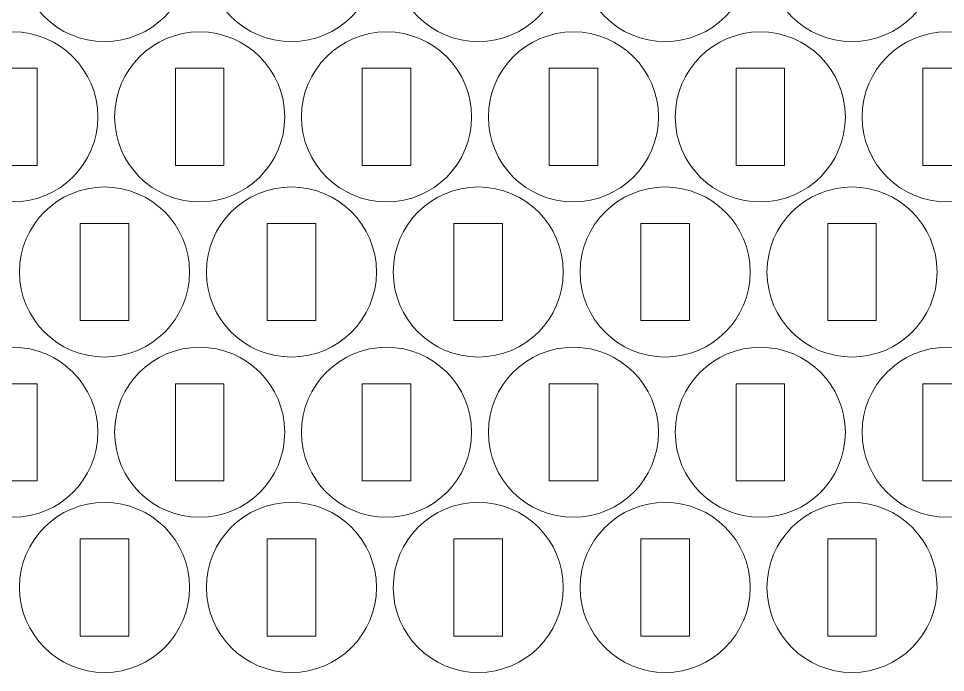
# Model space of a CAD drawing. Header units: millimetres. Extents: x -587 to 587, y -183 to 183.
# Drawn here: x 146.8 to 204, y -151.1 to -110.7 of the extents above; entities that cross this region are included whole.
import ezdxf

# ---------------------------------------------------------------- set-up
doc = ezdxf.new("R2010")
doc.units = ezdxf.units.MM
doc.header["$MEASUREMENT"] = 0
doc.layers.add('Camada 1', color=7, linetype='Continuous')

msp = doc.modelspace()

# ---------------------------------------------------------------- linework, layer by layer
at = {"layer": 'Camada 1', "lineweight": 20}
for points in [[(152.1051, -101.6274), (155.0046, -101.6274), (157.3551, -103.9779), (157.3551, -106.8774), (157.3551, -106.8774), (157.3551, -109.7769), (155.0046, -112.1274), (152.1051, -112.1274), (152.1051, -112.1274), (149.2056, -112.1274), (146.8551, -109.7769), (146.8551, -106.8774), (146.8551, -106.8774), (146.8551, -103.9779), (149.2056, -101.6274), (152.1051, -101.6274)], [(163.641, -101.6274), (166.5405, -101.6274), (168.891, -103.9779), (168.891, -106.8774), (168.891, -106.8774), (168.891, -109.7769), (166.5405, -112.1274), (163.641, -112.1274), (163.641, -112.1274), (160.7415, -112.1274), (158.391, -109.7769), (158.391, -106.8774), (158.391, -106.8774), (158.391, -103.9779), (160.7415, -101.6274), (163.641, -101.6274)], [(175.1769, -101.6274), (178.0764, -101.6274), (180.4269, -103.9779), (180.4269, -106.8774), (180.4269, -106.8774), (180.4269, -109.7769), (178.0764, -112.1274), (175.1769, -112.1274), (175.1769, -112.1274), (172.2774, -112.1274), (169.9269, -109.7769), (169.9269, -106.8774), (169.9269, -106.8774), (169.9269, -103.9779), (172.2774, -101.6274), (175.1769, -101.6274)], [(186.7128, -101.6274), (189.6123, -101.6274), (191.9628, -103.9779), (191.9628, -106.8774), (191.9628, -106.8774), (191.9628, -109.7769), (189.6123, -112.1274), (186.7128, -112.1274), (186.7128, -112.1274), (183.8133, -112.1274), (181.4628, -109.7769), (181.4628, -106.8774), (181.4628, -106.8774), (181.4628, -103.9779), (183.8133, -101.6274), (186.7128, -101.6274)], [(198.2487, -101.6274), (201.1482, -101.6274), (203.4987, -103.9779), (203.4987, -106.8774), (203.4987, -106.8774), (203.4987, -109.7769), (201.1482, -112.1274), (198.2487, -112.1274), (198.2487, -112.1274), (195.3492, -112.1274), (192.9987, -109.7769), (192.9987, -106.8774), (192.9987, -106.8774), (192.9987, -103.9779), (195.3492, -101.6274), (198.2487, -101.6274)], [(146.443, -111.5227), (149.3425, -111.5227), (151.693, -113.8732), (151.693, -116.7727), (151.693, -116.7727), (151.693, -119.6722), (149.3425, -122.0227), (146.443, -122.0227), (146.443, -122.0227), (143.5435, -122.0227), (141.193, -119.6722), (141.193, -116.7727), (141.193, -116.7727), (141.193, -113.8732), (143.5435, -111.5227), (146.443, -111.5227)], [(157.9789, -111.5227), (160.8784, -111.5227), (163.2289, -113.8732), (163.2289, -116.7727), (163.2289, -116.7727), (163.2289, -119.6722), (160.8784, -122.0227), (157.9789, -122.0227), (157.9789, -122.0227), (155.0794, -122.0227), (152.7289, -119.6722), (152.7289, -116.7727), (152.7289, -116.7727), (152.7289, -113.8732), (155.0794, -111.5227), (157.9789, -111.5227)], [(169.5148, -111.5227), (172.4143, -111.5227), (174.7648, -113.8732), (174.7648, -116.7727), (174.7648, -116.7727), (174.7648, -119.6722), (172.4143, -122.0227), (169.5148, -122.0227), (169.5148, -122.0227), (166.6153, -122.0227), (164.2648, -119.6722), (164.2648, -116.7727), (164.2648, -116.7727), (164.2648, -113.8732), (166.6153, -111.5227), (169.5148, -111.5227)], [(181.0507, -111.5227), (183.9502, -111.5227), (186.3007, -113.8732), (186.3007, -116.7727), (186.3007, -116.7727), (186.3007, -119.6722), (183.9502, -122.0227), (181.0507, -122.0227), (181.0507, -122.0227), (178.1512, -122.0227), (175.8007, -119.6722), (175.8007, -116.7727), (175.8007, -116.7727), (175.8007, -113.8732), (178.1512, -111.5227), (181.0507, -111.5227)], [(192.5866, -111.5227), (195.4861, -111.5227), (197.8366, -113.8732), (197.8366, -116.7727), (197.8366, -116.7727), (197.8366, -119.6722), (195.4861, -122.0227), (192.5866, -122.0227), (192.5866, -122.0227), (189.6871, -122.0227), (187.3366, -119.6722), (187.3366, -116.7727), (187.3366, -116.7727), (187.3366, -113.8732), (189.6871, -111.5227), (192.5866, -111.5227)], [(204.1225, -111.5227), (207.022, -111.5227), (209.3725, -113.8732), (209.3725, -116.7727), (209.3725, -116.7727), (209.3725, -119.6722), (207.022, -122.0227), (204.1225, -122.0227), (204.1225, -122.0227), (201.223, -122.0227), (198.8725, -119.6722), (198.8725, -116.7727), (198.8725, -116.7727), (198.8725, -113.8732), (201.223, -111.5227), (204.1225, -111.5227)], [(144.943, -113.7727), (144.943, -113.7727), (147.943, -113.7727), (147.943, -113.7727), (147.943, -113.7727), (147.943, -113.7727), (147.943, -119.7727), (147.943, -119.7727), (147.943, -119.7727), (147.943, -119.7727), (144.943, -119.7727), (144.943, -119.7727), (144.943, -119.7727), (144.943, -119.7727), (144.943, -113.7727), (144.943, -113.7727)], [(156.4789, -113.7727), (156.4789, -113.7727), (159.4789, -113.7727), (159.4789, -113.7727), (159.4789, -113.7727), (159.4789, -113.7727), (159.4789, -119.7727), (159.4789, -119.7727), (159.4789, -119.7727), (159.4789, -119.7727), (156.4789, -119.7727), (156.4789, -119.7727), (156.4789, -119.7727), (156.4789, -119.7727), (156.4789, -113.7727), (156.4789, -113.7727)], [(168.0148, -113.7727), (168.0148, -113.7727), (171.0148, -113.7727), (171.0148, -113.7727), (171.0148, -113.7727), (171.0148, -113.7727), (171.0148, -119.7727), (171.0148, -119.7727), (171.0148, -119.7727), (171.0148, -119.7727), (168.0148, -119.7727), (168.0148, -119.7727), (168.0148, -119.7727), (168.0148, -119.7727), (168.0148, -113.7727), (168.0148, -113.7727)], [(179.5507, -113.7727), (179.5507, -113.7727), (182.5507, -113.7727), (182.5507, -113.7727), (182.5507, -113.7727), (182.5507, -113.7727), (182.5507, -119.7727), (182.5507, -119.7727), (182.5507, -119.7727), (182.5507, -119.7727), (179.5507, -119.7727), (179.5507, -119.7727), (179.5507, -119.7727), (179.5507, -119.7727), (179.5507, -113.7727), (179.5507, -113.7727)], [(191.0866, -113.7727), (191.0866, -113.7727), (194.0866, -113.7727), (194.0866, -113.7727), (194.0866, -113.7727), (194.0866, -113.7727), (194.0866, -119.7727), (194.0866, -119.7727), (194.0866, -119.7727), (194.0866, -119.7727), (191.0866, -119.7727), (191.0866, -119.7727), (191.0866, -119.7727), (191.0866, -119.7727), (191.0866, -113.7727), (191.0866, -113.7727)], [(202.6225, -113.7727), (202.6225, -113.7727), (205.6225, -113.7727), (205.6225, -113.7727), (205.6225, -113.7727), (205.6225, -113.7727), (205.6225, -119.7727), (205.6225, -119.7727), (205.6225, -119.7727), (205.6225, -119.7727), (202.6225, -119.7727), (202.6225, -119.7727), (202.6225, -119.7727), (202.6225, -119.7727), (202.6225, -113.7727), (202.6225, -113.7727)], [(152.1051, -121.1007), (155.0046, -121.1007), (157.3551, -123.4512), (157.3551, -126.3507), (157.3551, -126.3507), (157.3551, -129.2502), (155.0046, -131.6007), (152.1051, -131.6007), (152.1051, -131.6007), (149.2056, -131.6007), (146.8551, -129.2502), (146.8551, -126.3507), (146.8551, -126.3507), (146.8551, -123.4512), (149.2056, -121.1007), (152.1051, -121.1007)], [(163.641, -121.1007), (166.5405, -121.1007), (168.891, -123.4512), (168.891, -126.3507), (168.891, -126.3507), (168.891, -129.2502), (166.5405, -131.6007), (163.641, -131.6007), (163.641, -131.6007), (160.7415, -131.6007), (158.391, -129.2502), (158.391, -126.3507), (158.391, -126.3507), (158.391, -123.4512), (160.7415, -121.1007), (163.641, -121.1007)], [(175.1769, -121.1007), (178.0764, -121.1007), (180.4269, -123.4512), (180.4269, -126.3507), (180.4269, -126.3507), (180.4269, -129.2502), (178.0764, -131.6007), (175.1769, -131.6007), (175.1769, -131.6007), (172.2774, -131.6007), (169.9269, -129.2502), (169.9269, -126.3507), (169.9269, -126.3507), (169.9269, -123.4512), (172.2774, -121.1007), (175.1769, -121.1007)], [(186.7128, -121.1007), (189.6123, -121.1007), (191.9628, -123.4512), (191.9628, -126.3507), (191.9628, -126.3507), (191.9628, -129.2502), (189.6123, -131.6007), (186.7128, -131.6007), (186.7128, -131.6007), (183.8133, -131.6007), (181.4628, -129.2502), (181.4628, -126.3507), (181.4628, -126.3507), (181.4628, -123.4512), (183.8133, -121.1007), (186.7128, -121.1007)], [(198.2487, -121.1007), (201.1482, -121.1007), (203.4987, -123.4512), (203.4987, -126.3507), (203.4987, -126.3507), (203.4987, -129.2502), (201.1482, -131.6007), (198.2487, -131.6007), (198.2487, -131.6007), (195.3492, -131.6007), (192.9987, -129.2502), (192.9987, -126.3507), (192.9987, -126.3507), (192.9987, -123.4512), (195.3492, -121.1007), (198.2487, -121.1007)], [(150.6051, -123.3507), (150.6051, -123.3507), (153.6051, -123.3507), (153.6051, -123.3507), (153.6051, -123.3507), (153.6051, -123.3507), (153.6051, -129.3507), (153.6051, -129.3507), (153.6051, -129.3507), (153.6051, -129.3507), (150.6051, -129.3507), (150.6051, -129.3507), (150.6051, -129.3507), (150.6051, -129.3507), (150.6051, -123.3507), (150.6051, -123.3507)], [(162.141, -123.3507), (162.141, -123.3507), (165.141, -123.3507), (165.141, -123.3507), (165.141, -123.3507), (165.141, -123.3507), (165.141, -129.3507), (165.141, -129.3507), (165.141, -129.3507), (165.141, -129.3507), (162.141, -129.3507), (162.141, -129.3507), (162.141, -129.3507), (162.141, -129.3507), (162.141, -123.3507), (162.141, -123.3507)], [(173.6769, -123.3507), (173.6769, -123.3507), (176.6769, -123.3507), (176.6769, -123.3507), (176.6769, -123.3507), (176.6769, -123.3507), (176.6769, -129.3507), (176.6769, -129.3507), (176.6769, -129.3507), (176.6769, -129.3507), (173.6769, -129.3507), (173.6769, -129.3507), (173.6769, -129.3507), (173.6769, -129.3507), (173.6769, -123.3507), (173.6769, -123.3507)], [(185.2128, -123.3507), (185.2128, -123.3507), (188.2128, -123.3507), (188.2128, -123.3507), (188.2128, -123.3507), (188.2128, -123.3507), (188.2128, -129.3507), (188.2128, -129.3507), (188.2128, -129.3507), (188.2128, -129.3507), (185.2128, -129.3507), (185.2128, -129.3507), (185.2128, -129.3507), (185.2128, -129.3507), (185.2128, -123.3507), (185.2128, -123.3507)], [(196.7487, -123.3507), (196.7487, -123.3507), (199.7487, -123.3507), (199.7487, -123.3507), (199.7487, -123.3507), (199.7487, -123.3507), (199.7487, -129.3507), (199.7487, -129.3507), (199.7487, -129.3507), (199.7487, -129.3507), (196.7487, -129.3507), (196.7487, -129.3507), (196.7487, -129.3507), (196.7487, -129.3507), (196.7487, -123.3507), (196.7487, -123.3507)], [(146.443, -130.996), (149.3425, -130.996), (151.693, -133.3465), (151.693, -136.246), (151.693, -136.246), (151.693, -139.1455), (149.3425, -141.496), (146.443, -141.496), (146.443, -141.496), (143.5435, -141.496), (141.193, -139.1455), (141.193, -136.246), (141.193, -136.246), (141.193, -133.3465), (143.5435, -130.996), (146.443, -130.996)], [(157.9789, -130.996), (160.8784, -130.996), (163.2289, -133.3465), (163.2289, -136.246), (163.2289, -136.246), (163.2289, -139.1455), (160.8784, -141.496), (157.9789, -141.496), (157.9789, -141.496), (155.0794, -141.496), (152.7289, -139.1455), (152.7289, -136.246), (152.7289, -136.246), (152.7289, -133.3465), (155.0794, -130.996), (157.9789, -130.996)], [(169.5148, -130.996), (172.4143, -130.996), (174.7648, -133.3465), (174.7648, -136.246), (174.7648, -136.246), (174.7648, -139.1455), (172.4143, -141.496), (169.5148, -141.496), (169.5148, -141.496), (166.6153, -141.496), (164.2648, -139.1455), (164.2648, -136.246), (164.2648, -136.246), (164.2648, -133.3465), (166.6153, -130.996), (169.5148, -130.996)], [(181.0507, -130.996), (183.9502, -130.996), (186.3007, -133.3465), (186.3007, -136.246), (186.3007, -136.246), (186.3007, -139.1455), (183.9502, -141.496), (181.0507, -141.496), (181.0507, -141.496), (178.1512, -141.496), (175.8007, -139.1455), (175.8007, -136.246), (175.8007, -136.246), (175.8007, -133.3465), (178.1512, -130.996), (181.0507, -130.996)], [(192.5866, -130.996), (195.4861, -130.996), (197.8366, -133.3465), (197.8366, -136.246), (197.8366, -136.246), (197.8366, -139.1455), (195.4861, -141.496), (192.5866, -141.496), (192.5866, -141.496), (189.6871, -141.496), (187.3366, -139.1455), (187.3366, -136.246), (187.3366, -136.246), (187.3366, -133.3465), (189.6871, -130.996), (192.5866, -130.996)], [(204.1225, -130.996), (207.022, -130.996), (209.3725, -133.3465), (209.3725, -136.246), (209.3725, -136.246), (209.3725, -139.1455), (207.022, -141.496), (204.1225, -141.496), (204.1225, -141.496), (201.223, -141.496), (198.8725, -139.1455), (198.8725, -136.246), (198.8725, -136.246), (198.8725, -133.3465), (201.223, -130.996), (204.1225, -130.996)], [(144.943, -133.246), (144.943, -133.246), (147.943, -133.246), (147.943, -133.246), (147.943, -133.246), (147.943, -133.246), (147.943, -139.246), (147.943, -139.246), (147.943, -139.246), (147.943, -139.246), (144.943, -139.246), (144.943, -139.246), (144.943, -139.246), (144.943, -139.246), (144.943, -133.246), (144.943, -133.246)], [(156.4789, -133.246), (156.4789, -133.246), (159.4789, -133.246), (159.4789, -133.246), (159.4789, -133.246), (159.4789, -133.246), (159.4789, -139.246), (159.4789, -139.246), (159.4789, -139.246), (159.4789, -139.246), (156.4789, -139.246), (156.4789, -139.246), (156.4789, -139.246), (156.4789, -139.246), (156.4789, -133.246), (156.4789, -133.246)], [(168.0148, -133.246), (168.0148, -133.246), (171.0148, -133.246), (171.0148, -133.246), (171.0148, -133.246), (171.0148, -133.246), (171.0148, -139.246), (171.0148, -139.246), (171.0148, -139.246), (171.0148, -139.246), (168.0148, -139.246), (168.0148, -139.246), (168.0148, -139.246), (168.0148, -139.246), (168.0148, -133.246), (168.0148, -133.246)], [(179.5507, -133.246), (179.5507, -133.246), (182.5507, -133.246), (182.5507, -133.246), (182.5507, -133.246), (182.5507, -133.246), (182.5507, -139.246), (182.5507, -139.246), (182.5507, -139.246), (182.5507, -139.246), (179.5507, -139.246), (179.5507, -139.246), (179.5507, -139.246), (179.5507, -139.246), (179.5507, -133.246), (179.5507, -133.246)], [(191.0866, -133.246), (191.0866, -133.246), (194.0866, -133.246), (194.0866, -133.246), (194.0866, -133.246), (194.0866, -133.246), (194.0866, -139.246), (194.0866, -139.246), (194.0866, -139.246), (194.0866, -139.246), (191.0866, -139.246), (191.0866, -139.246), (191.0866, -139.246), (191.0866, -139.246), (191.0866, -133.246), (191.0866, -133.246)], [(202.6225, -133.246), (202.6225, -133.246), (205.6225, -133.246), (205.6225, -133.246), (205.6225, -133.246), (205.6225, -133.246), (205.6225, -139.246), (205.6225, -139.246), (205.6225, -139.246), (205.6225, -139.246), (202.6225, -139.246), (202.6225, -139.246), (202.6225, -139.246), (202.6225, -139.246), (202.6225, -133.246), (202.6225, -133.246)], [(152.1051, -140.574), (155.0046, -140.574), (157.3551, -142.9245), (157.3551, -145.824), (157.3551, -145.824), (157.3551, -148.7235), (155.0046, -151.074), (152.1051, -151.074), (152.1051, -151.074), (149.2056, -151.074), (146.8551, -148.7235), (146.8551, -145.824), (146.8551, -145.824), (146.8551, -142.9245), (149.2056, -140.574), (152.1051, -140.574)], [(163.641, -140.574), (166.5405, -140.574), (168.891, -142.9245), (168.891, -145.824), (168.891, -145.824), (168.891, -148.7235), (166.5405, -151.074), (163.641, -151.074), (163.641, -151.074), (160.7415, -151.074), (158.391, -148.7235), (158.391, -145.824), (158.391, -145.824), (158.391, -142.9245), (160.7415, -140.574), (163.641, -140.574)], [(175.1769, -140.574), (178.0764, -140.574), (180.4269, -142.9245), (180.4269, -145.824), (180.4269, -145.824), (180.4269, -148.7235), (178.0764, -151.074), (175.1769, -151.074), (175.1769, -151.074), (172.2774, -151.074), (169.9269, -148.7235), (169.9269, -145.824), (169.9269, -145.824), (169.9269, -142.9245), (172.2774, -140.574), (175.1769, -140.574)], [(186.7128, -140.574), (189.6123, -140.574), (191.9628, -142.9245), (191.9628, -145.824), (191.9628, -145.824), (191.9628, -148.7235), (189.6123, -151.074), (186.7128, -151.074), (186.7128, -151.074), (183.8133, -151.074), (181.4628, -148.7235), (181.4628, -145.824), (181.4628, -145.824), (181.4628, -142.9245), (183.8133, -140.574), (186.7128, -140.574)], [(198.2487, -140.574), (201.1482, -140.574), (203.4987, -142.9245), (203.4987, -145.824), (203.4987, -145.824), (203.4987, -148.7235), (201.1482, -151.074), (198.2487, -151.074), (198.2487, -151.074), (195.3492, -151.074), (192.9987, -148.7235), (192.9987, -145.824), (192.9987, -145.824), (192.9987, -142.9245), (195.3492, -140.574), (198.2487, -140.574)], [(150.6051, -142.824), (150.6051, -142.824), (153.6051, -142.824), (153.6051, -142.824), (153.6051, -142.824), (153.6051, -142.824), (153.6051, -148.824), (153.6051, -148.824), (153.6051, -148.824), (153.6051, -148.824), (150.6051, -148.824), (150.6051, -148.824), (150.6051, -148.824), (150.6051, -148.824), (150.6051, -142.824), (150.6051, -142.824)], [(162.141, -142.824), (162.141, -142.824), (165.141, -142.824), (165.141, -142.824), (165.141, -142.824), (165.141, -142.824), (165.141, -148.824), (165.141, -148.824), (165.141, -148.824), (165.141, -148.824), (162.141, -148.824), (162.141, -148.824), (162.141, -148.824), (162.141, -148.824), (162.141, -142.824), (162.141, -142.824)], [(173.6769, -142.824), (173.6769, -142.824), (176.6769, -142.824), (176.6769, -142.824), (176.6769, -142.824), (176.6769, -142.824), (176.6769, -148.824), (176.6769, -148.824), (176.6769, -148.824), (176.6769, -148.824), (173.6769, -148.824), (173.6769, -148.824), (173.6769, -148.824), (173.6769, -148.824), (173.6769, -142.824), (173.6769, -142.824)], [(185.2128, -142.824), (185.2128, -142.824), (188.2128, -142.824), (188.2128, -142.824), (188.2128, -142.824), (188.2128, -142.824), (188.2128, -148.824), (188.2128, -148.824), (188.2128, -148.824), (188.2128, -148.824), (185.2128, -148.824), (185.2128, -148.824), (185.2128, -148.824), (185.2128, -148.824), (185.2128, -142.824), (185.2128, -142.824)], [(196.7487, -142.824), (196.7487, -142.824), (199.7487, -142.824), (199.7487, -142.824), (199.7487, -142.824), (199.7487, -142.824), (199.7487, -148.824), (199.7487, -148.824), (199.7487, -148.824), (199.7487, -148.824), (196.7487, -148.824), (196.7487, -148.824), (196.7487, -148.824), (196.7487, -148.824), (196.7487, -142.824), (196.7487, -142.824)]]:
    msp.add_open_spline(points, degree=3, knots=[0, 0, 0, 0, 0.2, 0.2, 0.2, 0.2, 0.4, 0.4, 0.4, 0.4, 0.6, 0.6, 0.6, 0.6, 1, 1, 1, 1], dxfattribs=at)

doc.saveas('drawing.dxf')
